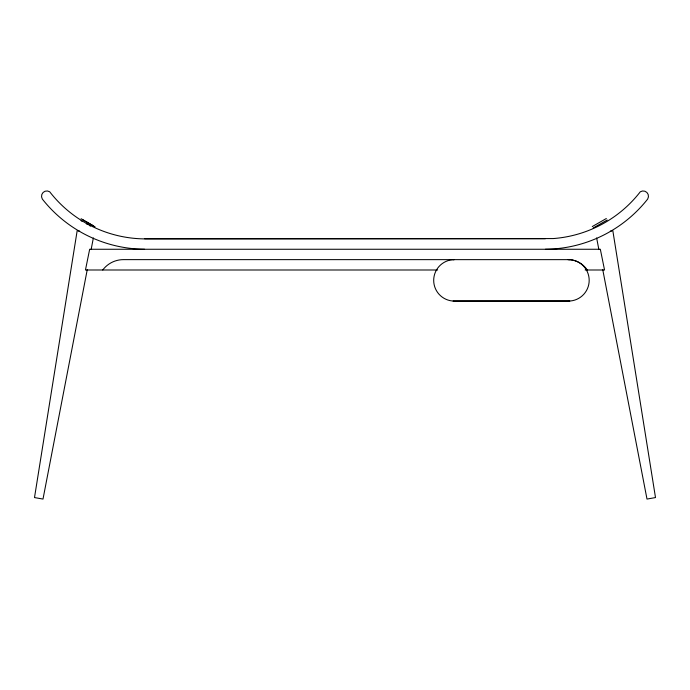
<?xml version="1.0" encoding="UTF-8"?>
<svg xmlns="http://www.w3.org/2000/svg" width="690" height="690" viewBox="0 0 690 690"><rect width="100%" height="100%" fill="white"/><g stroke="black" fill="none" stroke-linecap="round" stroke-linejoin="round"><path stroke-width="1.03" d="M87.251 269.661L43.004 499.068L34.5 497.568L77.168 230.71L79.66 231.15M91.123 249.573L93.366 237.938M592.279 226.553L606.337 218.514M593.141 228.045L607.209 220.015M610.34 231.15L612.832 230.71L655.5 497.568L646.996 499.068L602.75 269.661M453.097 259.647L453.727 259.63M454.425 259.63A20.735 20.735 0 0 0 433.691 280.364A20.735 20.735 0 0 0 454.425 301.09L569.776 301.03M545.376 238.723L144.624 238.723M437.615 269.997L85.457 269.997L89.665 249.263L600.335 249.263L604.543 269.997L585.163 269.997M569.138 301.047L453.097 301.03M569.776 259.647L123.467 259.63A25.918 25.918 0 0 0 102.732 269.997M81.101 218.713L93.072 225.621M83.119 219.963L84.879 220.972M86.112 221.688L95.091 226.872M81.04 220.671L81.989 221.223M86.224 223.663L87.777 224.561M89.217 225.388L90.459 226.104M596.634 237.938L598.877 249.573M545.411 249.263A131.781 131.781 0 0 0 647.66 199.074A5.304 5.304 0 0 0 640.286 191.794A121.604 121.604 0 0 1 553.199 238.568L144.624 238.895A121.604 121.604 0 0 1 49.715 191.794A5.304 5.304 0 0 0 42.34 199.074A131.781 131.781 0 0 0 144.589 249.263M567.887 259.63A23.305 23.305 0 0 1 587.268 269.997M568.448 259.604A20.735 20.735 0 0 1 589.182 280.338A20.735 20.735 0 0 1 568.448 301.073"/></g></svg>
